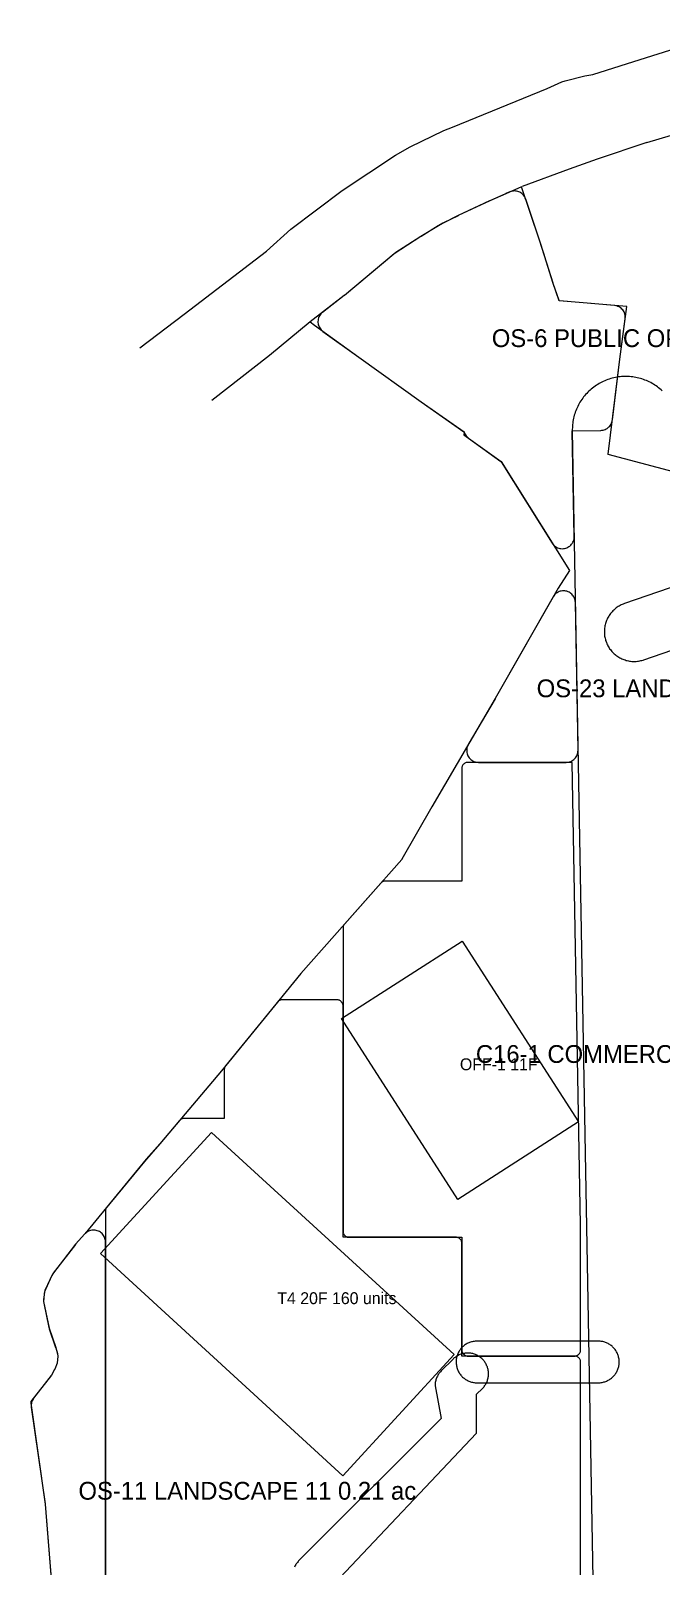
# Model space of a CAD drawing. Extents: x 32 to 940, y -21 to 684.
# Drawn here: x 187.4 to 293.6, y 414.6 to 673.2 of the extents above; entities that cross this region are included whole.
import ezdxf

# ---------------------------------------------------------------- set-up
doc = ezdxf.new("R2010")
doc.units = 0
for name, color, linetype, lineweight in [('BUILDING-APARTMENTS', 1, 'Continuous', 0), ('BUILDING-OFFICE', 6, 'Continuous', 0), ('GREEN-LANDSCAPE', 3, 'Continuous', 0), ('GREEN-RC', 3, 'Continuous', 0), ('ROAD-EXISTING', 2, 'Continuous', 0), ('ROAD-PRIMARY', 1, 'Continuous', 0), ('ROAD-SECONDARY', 1, 'Continuous', 0), ('SITE-BOUNDARY', 7, 'Continuous', 0), ('TEXT-PLOT', 7, 'Continuous', 0), ('TEXT-ZONE', 7, 'Continuous', 0), ('ZONE-APARTMENTS', 1, 'Continuous', 0), ('ZONE-OFFICE', 6, 'Continuous', 0)]:
    doc.layers.add(name, color=color, linetype=linetype, lineweight=lineweight)

msp = doc.modelspace()

# ---------------------------------------------------------------- linework, layer by layer
at = {"layer": 'BUILDING-APARTMENTS'}
msp.add_lwpolyline([(258.69, 450.23), (239.97, 429.83), (199.17, 467.26), (217.88, 487.66)], close=True, dxfattribs=at)
at = {"layer": 'BUILDING-OFFICE'}
msp.add_lwpolyline([(279.62, 489.44), (259.31, 476.39), (239.73, 506.85), (260.04, 519.9)], close=True, dxfattribs=at)
at = {"layer": 'GREEN-LANDSCAPE'}
msp.add_lwpolyline([(260.82, 552.06), (260.82, 551.86), (260.85, 551.66), (260.89, 551.46), (260.96, 551.27), (261.04, 551.09), (261.14, 550.92), (261.25, 550.76), (261.38, 550.61), (261.53, 550.47), (261.69, 550.35), (261.86, 550.24), (262.04, 550.16), (262.23, 550.09), (262.42, 550.04), (262.62, 550.01), (262.82, 550), (277.57, 550), (277.77, 550.01), (277.96, 550.04), (278.15, 550.09), (278.34, 550.16), (278.52, 550.24), (278.69, 550.34), (278.85, 550.46), (278.99, 550.6), (279.13, 550.75), (279.24, 550.91), (279.34, 551.08), (279.42, 551.26), (279.49, 551.45), (279.53, 551.64), (279.56, 551.84), (279.57, 552.04), (279.12, 576.93), (279.11, 577.13), (279.08, 577.32), (279.03, 577.5), (278.96, 577.68), (278.87, 577.86), (278.77, 578.02), (278.66, 578.18), (278.53, 578.32), (278.38, 578.45), (278.23, 578.56), (278.06, 578.66), (277.89, 578.74), (277.71, 578.81), (277.52, 578.86), (277.33, 578.89), (277.14, 578.9), (276.95, 578.89), (276.75, 578.86), (276.57, 578.82), (276.38, 578.76), (276.21, 578.68), (276.04, 578.58), (275.88, 578.47), (275.74, 578.34), (275.6, 578.2), (275.49, 578.05), (275.38, 577.89), (265.6, 560.73), (265.6, 560.73), (265.6, 560.73), (265.6, 560.73), (265.6, 560.72), (261.09, 553.01), (261, 552.83), (260.93, 552.65), (260.87, 552.45), (260.84, 552.26)], close=True, dxfattribs=at)
msp.add_lwpolyline([(200, 374.03), (200, 469.21), (199.99, 469.41), (199.96, 469.6), (199.92, 469.78), (199.85, 469.96), (199.77, 470.14), (199.68, 470.31), (199.56, 470.46), (199.44, 470.61), (199.3, 470.74), (199.14, 470.85), (198.98, 470.96), (198.81, 471.04), (198.63, 471.11), (198.44, 471.16), (198.25, 471.2), (198.06, 471.21), (197.87, 471.21), (197.68, 471.19), (197.49, 471.15), (197.31, 471.09), (197.13, 471.01), (196.96, 470.92), (196.8, 470.81), (196.65, 470.69), (196.52, 470.56), (195.03, 468.92), (194.93, 468.79), (191.2, 463.94), (191.07, 463.75), (190.97, 463.55), (189.89, 461.21), (189.82, 461.01), (189.76, 460.81), (189.7, 460.54), (189.66, 460.28), (189.59, 459.5), (189.58, 459.31), (189.59, 459.11), (189.63, 458.92), (190.48, 454.81), (190.54, 454.58), (191.61, 451.44), (191.62, 451.43), (191.62, 451.42), (191.62, 451.41), (191.62, 451.41), (191.62, 451.4), (191.63, 451.4), (191.63, 451.39), (191.9, 450.41), (191.91, 450.39), (191.91, 450.38), (191.92, 450.37), (191.92, 450.34), (191.98, 450.02), (191.99, 449.99), (191.99, 449.98), (191.99, 449.98), (191.99, 449.96), (191.99, 449.94), (191.86, 448.84), (191.86, 448.83), (191.85, 448.81), (191.84, 448.79), (191.47, 447.79), (191.46, 447.77), (191.45, 447.75), (191.45, 447.75), (191.44, 447.74), (191.43, 447.72), (190.93, 446.79), (190.93, 446.79), (190.92, 446.77), (190.91, 446.76), (190.9, 446.75), (190.88, 446.73), (187.91, 442.91), (187.8, 442.75), (187.7, 442.57), (187.62, 442.39), (187.56, 442.2), (187.52, 442), (187.5, 441.8), (187.49, 441.6), (187.51, 441.4), (189.87, 425.08), (189.87, 425.06), (189.87, 425.06), (189.87, 425.05), (189.87, 425.04), (189.87, 425.04), (189.87, 425.02), (190.94, 411.78)], dxfattribs=at)
at = {"layer": 'GREEN-RC'}
msp.add_lwpolyline([(235.77, 624.28), (235.78, 624.09), (235.8, 623.89), (235.84, 623.7), (235.9, 623.52), (235.98, 623.34), (236.07, 623.17), (236.19, 623), (236.31, 622.85), (236.45, 622.72), (236.61, 622.6), (242.66, 618.25), (242.66, 618.25), (253.15, 610.75), (253.16, 610.74), (260.36, 605.66), (260.39, 605.65), (260.4, 605.64), (260.4, 605.63), (260.4, 605.61), (260.45, 605.48), (260.53, 605.31), (260.62, 605.15), (260.73, 605), (260.85, 604.86), (260.99, 604.73), (261.13, 604.62), (266.59, 600.7), (266.61, 600.68), (266.62, 600.67), (266.62, 600.67), (266.63, 600.66), (266.65, 600.64), (275.23, 586.93), (275.34, 586.76), (275.47, 586.61), (275.62, 586.47), (275.77, 586.35), (275.94, 586.24), (276.12, 586.16), (276.31, 586.09), (276.5, 586.03), (276.7, 586), (276.9, 585.99), (277.1, 586), (277.3, 586.02), (277.49, 586.07), (277.68, 586.14), (277.86, 586.22), (278.03, 586.33), (278.19, 586.44), (278.34, 586.58), (278.47, 586.73), (278.59, 586.89), (278.69, 587.06), (278.78, 587.24), (278.84, 587.43), (278.89, 587.63), (278.91, 587.82), (278.92, 588.02), (278.6, 605.79), (278.6, 605.84), (278.65, 605.84), (283.4, 605.92), (283.59, 605.94), (283.78, 605.97), (283.97, 606.02), (284.14, 606.08), (284.32, 606.16), (284.48, 606.26), (284.63, 606.38), (284.77, 606.5), (284.9, 606.64), (285.02, 606.79), (285.12, 606.96), (285.2, 607.13), (285.27, 607.31), (285.32, 607.49), (285.35, 607.68), (285.35, 607.68), (286.63, 617.89), (286.63, 617.89), (287.52, 624.69), (287.53, 624.9), (287.53, 625.1), (287.5, 625.3), (287.46, 625.49), (287.4, 625.69), (287.31, 625.87), (287.21, 626.04), (287.09, 626.21), (286.96, 626.36), (286.81, 626.49), (286.65, 626.61), (286.48, 626.72), (286.29, 626.8), (286.1, 626.87), (285.91, 626.92), (285.71, 626.95), (276.44, 627.75), (276.41, 627.75), (276.4, 627.75), (276.39, 627.76), (276.38, 627.79), (275.38, 630.64), (275.37, 630.65), (275.37, 630.66), (275.37, 630.66), (275.37, 630.67), (275.37, 630.68), (275.36, 630.68), (275.36, 630.69), (273.95, 635.3), (273.94, 635.35), (273.09, 637.93), (273.08, 637.94), (270.76, 644.87), (270.69, 645.05), (270.6, 645.23), (270.5, 645.39), (270.38, 645.54), (270.24, 645.68), (270.1, 645.81), (269.94, 645.92), (269.77, 646.02), (269.6, 646.1), (269.41, 646.16), (269.22, 646.2), (269.03, 646.23), (268.84, 646.24), (268.65, 646.22), (268.45, 646.19), (268.27, 646.15), (268.08, 646.08), (267.42, 645.8), (267.38, 645.78), (264.72, 644.59), (264.68, 644.58), (259.4, 642.1), (259.37, 642.08), (256.91, 640.87), (256.83, 640.82), (256.11, 640.42), (256.04, 640.38), (253.15, 638.6), (253.1, 638.58), (248.73, 635.75), (248.54, 635.6), (240.23, 628.66), (240.22, 628.65), (240.22, 628.65), (240.21, 628.64), (240.2, 628.64), (240.2, 628.63), (240.2, 628.63), (240.19, 628.63), (236.55, 625.8), (236.4, 625.68), (236.26, 625.53), (236.14, 625.38), (236.04, 625.22), (235.95, 625.04), (235.88, 624.86), (235.82, 624.67), (235.79, 624.48)], close=True, dxfattribs=at)
at = {"layer": 'ROAD-EXISTING'}
for points in [[(288.97, 668.07), (305.33, 673.24)], [(282.08, 665.88), (288.97, 668.07)], [(276.83, 664.63), (277.43, 664.8)], [(277.43, 664.8), (280.73, 665.66)], [(280.73, 665.66), (282.08, 665.88)], [(258.46, 657.01), (274.36, 663.49)], [(274.36, 663.49), (276.83, 664.63)], [(256.99, 656.42), (258.46, 657.01)], [(291.17, 654.39), (302.08, 657.68)], [(251.33, 653.69), (256.99, 656.42)], [(239.85, 646.32), (248.84, 652.28)], [(248.84, 652.28), (251.33, 653.69)], [(291.17, 654.39), (282.81, 651.58)], [(278.05, 649.89), (270.16, 647.01)], [(282.81, 651.58), (278.05, 649.89)], [(231.2, 639.79), (239.85, 646.32)], [(227.11, 636.11), (231.2, 639.79)], [(213.25, 625.47), (227.11, 636.11)], [(205.76, 619.81), (213.25, 625.47)], [(234.48, 624.2), (227.64, 618.51)], [(227.64, 618.51), (217.89, 610.96)]]:
    msp.add_lwpolyline(points, dxfattribs=at)
at = {"layer": 'ROAD-PRIMARY'}
for points in [[(293.75, 612.57), (293.55, 612.75), (293.35, 612.92), (293.14, 613.09), (292.93, 613.25), (292.71, 613.41), (292.49, 613.55), (292.27, 613.7), (292.04, 613.83), (291.8, 613.96), (291.56, 614.08), (291.32, 614.19), (291.08, 614.3), (290.83, 614.4), (290.58, 614.49), (290.33, 614.58), (290.07, 614.65), (289.81, 614.72), (289.55, 614.78), (289.29, 614.84), (289.03, 614.89), (288.77, 614.92), (288.5, 614.96), (288.24, 614.98), (287.97, 614.99), (287.7, 615), (287.44, 615), (287.17, 614.99), (286.9, 614.97), (286.64, 614.95), (286.37, 614.92), (286.11, 614.88), (285.85, 614.83), (285.58, 614.77), (285.33, 614.71), (285.07, 614.64), (284.81, 614.56), (284.56, 614.47), (284.31, 614.38), (284.06, 614.28), (283.82, 614.17), (283.58, 614.05), (283.34, 613.93), (283.11, 613.8), (282.88, 613.66), (282.66, 613.52), (282.44, 613.37), (282.22, 613.22), (282.01, 613.05), (281.8, 612.88), (281.6, 612.71), (281.4, 612.53), (281.21, 612.34), (281.03, 612.15), (280.85, 611.95), (280.68, 611.75), (280.51, 611.54), (280.35, 611.33), (280.19, 611.11), (280.04, 610.89), (279.9, 610.66), (279.77, 610.43), (279.64, 610.2), (279.52, 609.96), (279.4, 609.72), (279.3, 609.48), (279.2, 609.23), (279.11, 608.98), (279.02, 608.72), (278.94, 608.47), (278.88, 608.21), (278.81, 607.95), (278.76, 607.69), (278.71, 607.43), (278.68, 607.16), (278.64, 606.9), (278.62, 606.63), (278.61, 606.37), (278.6, 606.1), (278.6, 605.84), (286.6, 159.84)], [(315.52, 586.43), (287.37, 576.73), (287.19, 576.66), (287.01, 576.59), (286.84, 576.51), (286.67, 576.42), (286.5, 576.33), (286.33, 576.23), (286.17, 576.12), (286.01, 576.01), (285.86, 575.89), (285.71, 575.77), (285.57, 575.64), (285.44, 575.51), (285.3, 575.37), (285.18, 575.22), (285.06, 575.07), (284.94, 574.92), (284.83, 574.76), (284.73, 574.6), (284.63, 574.43), (284.54, 574.26), (284.46, 574.09), (284.38, 573.91), (284.31, 573.73), (284.25, 573.55), (284.19, 573.37), (284.14, 573.18), (284.1, 572.99), (284.06, 572.8), (284.04, 572.61), (284.02, 572.42), (284, 572.23), (284, 572.04), (284, 571.85), (284.01, 571.65), (284.03, 571.46), (284.05, 571.27), (284.08, 571.08), (284.12, 570.89), (284.17, 570.71), (284.22, 570.52), (284.28, 570.34), (284.35, 570.16), (284.43, 569.98), (284.51, 569.81), (284.59, 569.64), (284.69, 569.47), (284.79, 569.3), (284.89, 569.14), (285.01, 568.99), (285.13, 568.84), (285.25, 568.69), (285.38, 568.55), (285.52, 568.41), (285.66, 568.28), (285.8, 568.16), (285.95, 568.04), (286.11, 567.92), (286.27, 567.81), (286.43, 567.71), (286.6, 567.62), (286.77, 567.53), (286.94, 567.44), (287.12, 567.37), (287.3, 567.3), (287.48, 567.24), (287.66, 567.18), (287.85, 567.13), (288.04, 567.09), (288.23, 567.06), (288.42, 567.03), (288.61, 567.01), (288.8, 567), (288.99, 567), (289.19, 567), (289.38, 567.01), (289.57, 567.03), (289.76, 567.06), (289.95, 567.09), (290.14, 567.13), (290.32, 567.18), (290.51, 567.23), (290.63, 567.27), (319.63, 577.27)]]:
    msp.add_lwpolyline(points, dxfattribs=at)
at = {"layer": 'ROAD-SECONDARY'}
msp.add_lwpolyline([(238.5, 411.61), (262.5, 437), (262.5, 443.55), (263.48, 444.52), (263.58, 444.64), (263.69, 444.76), (263.79, 444.88), (263.88, 445.01), (263.96, 445.14), (264.05, 445.27), (264.12, 445.41), (264.19, 445.56), (264.25, 445.7), (264.31, 445.85), (264.35, 446), (264.39, 446.15), (264.43, 446.3), (264.46, 446.46), (264.48, 446.62), (264.49, 446.77), (264.5, 446.93), (264.5, 447.09), (264.49, 447.24), (264.48, 447.4), (264.45, 447.56), (264.43, 447.71), (264.39, 447.87), (264.35, 448.02), (264.3, 448.17), (264.24, 448.31), (264.18, 448.46), (264.11, 448.6), (264.04, 448.74), (263.96, 448.87), (263.87, 449), (263.78, 449.13), (263.68, 449.25), (263.57, 449.37), (263.46, 449.49), (263.35, 449.59), (263.23, 449.7), (263.11, 449.8), (262.98, 449.89), (262.85, 449.97), (262.71, 450.05), (262.57, 450.13), (262.43, 450.19), (262.29, 450.26), (262.14, 450.31), (261.99, 450.36), (261.83, 450.4), (261.68, 450.43), (261.53, 450.46), (261.37, 450.48), (261.21, 450.49), (261.06, 450.5), (260.9, 450.5), (260.74, 450.49), (260.58, 450.48), (260.43, 450.45), (260.27, 450.42), (260.12, 450.39), (259.97, 450.34), (259.82, 450.3), (259.67, 450.24), (259.53, 450.18), (259.39, 450.11), (259.25, 450.03), (259.11, 449.95), (258.98, 449.86), (258.86, 449.77), (258.73, 449.67), (258.62, 449.56), (258.52, 449.48), (256.52, 447.48), (256.42, 447.36), (256.31, 447.24), (256.21, 447.12), (256.12, 446.99), (256.04, 446.86), (255.96, 446.73), (255.88, 446.59), (255.81, 446.44), (255.75, 446.3), (255.69, 446.15), (255.65, 446), (255.6, 445.85), (255.57, 445.7), (255.54, 445.54), (255.52, 445.38), (255.51, 445.23), (255.5, 445.07), (255.5, 445), (256.52, 439.48), (232.53, 415.48), (232.42, 415.36), (232.31, 415.24), (232.22, 415.12), (232.12, 414.99), (232.03, 414.86), (231.96, 414.73), (231.88, 414.59), (231.81, 414.44)], dxfattribs=at)
msp.add_lwpolyline([(283.16, 445.5), (283.31, 445.51), (283.47, 445.53), (283.63, 445.56), (283.78, 445.59), (283.93, 445.63), (284.08, 445.67), (284.23, 445.72), (284.38, 445.78), (284.52, 445.85), (284.66, 445.92), (284.8, 446), (284.93, 446.08), (285.06, 446.17), (285.19, 446.27), (285.31, 446.37), (285.42, 446.48), (285.54, 446.59), (285.64, 446.7), (285.74, 446.82), (285.84, 446.95), (285.93, 447.08), (286.01, 447.21), (286.09, 447.35), (286.16, 447.49), (286.22, 447.63), (286.28, 447.78), (286.33, 447.93), (286.38, 448.08), (286.42, 448.23), (286.45, 448.39), (286.47, 448.54), (286.49, 448.7), (286.5, 448.86), (286.5, 449.01), (286.5, 449.17), (286.48, 449.33), (286.47, 449.49), (286.44, 449.64), (286.41, 449.8), (286.37, 449.95), (286.32, 450.1), (286.27, 450.25), (286.21, 450.39), (286.14, 450.54), (286.07, 450.68), (285.99, 450.81), (285.91, 450.95), (285.82, 451.07), (285.72, 451.2), (285.62, 451.32), (285.51, 451.44), (285.4, 451.55), (285.29, 451.65), (285.16, 451.75), (285.04, 451.85), (284.91, 451.94), (284.77, 452.02), (284.64, 452.09), (284.5, 452.17), (284.35, 452.23), (284.2, 452.29), (284.06, 452.34), (283.9, 452.38), (283.75, 452.42), (283.6, 452.45), (283.44, 452.47), (283.28, 452.49), (283.13, 452.5), (283, 452.5), (262.54, 452.5), (262.39, 452.5), (262.23, 452.49), (262.07, 452.47), (261.92, 452.44), (261.76, 452.41), (261.61, 452.37), (261.46, 452.33), (261.31, 452.28), (261.17, 452.22), (261.02, 452.15), (260.88, 452.08), (260.74, 452), (260.61, 451.92), (260.48, 451.83), (260.36, 451.73), (260.24, 451.63), (260.12, 451.52), (260.01, 451.41), (259.9, 451.3), (259.8, 451.18), (259.71, 451.05), (259.62, 450.92), (259.53, 450.79), (259.46, 450.65), (259.39, 450.51), (259.32, 450.37), (259.26, 450.22), (259.21, 450.07), (259.17, 449.92), (259.13, 449.77), (259.1, 449.61), (259.07, 449.46), (259.06, 449.3), (259.05, 449.14), (259.04, 448.99), (259.05, 448.83), (259.06, 448.67), (259.08, 448.51), (259.1, 448.36), (259.14, 448.2), (259.18, 448.05), (259.22, 447.9), (259.27, 447.75), (259.33, 447.61), (259.4, 447.46), (259.47, 447.32), (259.55, 447.19), (259.63, 447.05), (259.73, 446.93), (259.82, 446.8), (259.92, 446.68), (260.03, 446.56), (260.14, 446.45), (260.26, 446.35), (260.38, 446.25), (260.51, 446.15), (260.64, 446.06), (260.77, 445.98), (260.91, 445.91), (261.05, 445.83), (261.19, 445.77), (261.34, 445.71), (261.49, 445.66), (261.64, 445.62), (261.79, 445.58), (261.95, 445.55), (262.1, 445.53), (262.26, 445.51), (262.42, 445.5), (262.54, 445.5), (283, 445.5)], close=True, dxfattribs=at)
at = {"layer": 'SITE-BOUNDARY'}
msp.add_lwpolyline([(325.05, 591.13), (284.64, 601.88), (284.63, 601.89), (284.63, 601.9), (286.63, 617.89), (287.79, 626.77), (276.41, 627.75), (276.4, 627.75), (276.39, 627.76), (275.37, 630.65), (275.37, 630.67), (275.36, 630.68), (273.95, 635.32), (273.08, 637.93), (270.07, 646.92), (267.4, 645.79), (264.7, 644.59), (259.39, 642.09), (256.87, 640.84), (256.08, 640.4), (253.12, 638.59), (248.63, 635.68), (240.22, 628.65), (240.21, 628.64), (240.2, 628.63), (234.48, 624.2), (235.17, 623.62), (242.66, 618.25), (242.66, 618.25), (253.15, 610.74), (260.39, 605.65), (260.4, 605.64), (260.4, 605.62), (260.36, 605.18), (266.61, 600.68), (266.62, 600.67), (266.62, 600.67), (266.63, 600.66), (278.11, 582.32), (278.12, 582.31), (278.11, 582.3), (276.21, 579.33), (265.6, 560.73), (265.6, 560.73), (254.95, 542.49), (249.89, 533.67), (249.89, 533.67), (249.89, 533.66), (249.88, 533.65), (232.91, 514.45), (219.52, 498.02), (219.52, 498.02), (209.14, 485.72), (209.14, 485.72), (206.88, 483.13), (196.57, 470.61), (196.56, 470.6), (196.55, 470.59), (194.98, 468.86), (191.06, 463.76), (189.81, 461.02), (189.67, 460.41), (189.56, 459.21), (190.51, 454.69), (191.62, 451.43), (191.62, 451.41), (191.63, 451.4), (191.91, 450.39), (191.91, 450.38), (191.92, 450.37), (191.99, 449.99), (191.99, 449.98), (191.99, 449.98), (191.99, 449.96), (191.86, 448.84), (191.86, 448.83), (191.85, 448.81), (191.46, 447.77), (191.45, 447.75), (191.45, 447.75), (191.44, 447.74), (190.92, 446.77), (190.91, 446.76), (190.9, 446.75), (187.46, 442.34), (187.41, 442.08), (189.87, 425.06), (189.87, 425.05), (189.87, 425.04), (190.94, 411.76)], dxfattribs=at)
at = {"layer": 'ZONE-APARTMENTS'}
msp.add_lwpolyline([(280, 411), (280, 449), (280, 449.1), (279.98, 449.2), (279.96, 449.29), (279.92, 449.38), (279.88, 449.47), (279.83, 449.56), (279.77, 449.63), (279.71, 449.71), (279.63, 449.77), (279.56, 449.83), (279.47, 449.88), (279.38, 449.92), (279.29, 449.96), (279.2, 449.98), (279.1, 450), (279, 450), (260.02, 450), (260, 450), (260, 450.02), (260, 469), (260, 469.1), (259.98, 469.2), (259.96, 469.29), (259.92, 469.38), (259.88, 469.47), (259.83, 469.56), (259.77, 469.63), (259.71, 469.71), (259.63, 469.77), (259.56, 469.83), (259.47, 469.88), (259.38, 469.92), (259.29, 469.96), (259.2, 469.98), (259.1, 470), (259, 470), (240.02, 470), (240, 470), (240, 470.02), (240, 509), (240, 509.1), (239.98, 509.2), (239.96, 509.29), (239.92, 509.38), (239.88, 509.47), (239.83, 509.56), (239.77, 509.63), (239.71, 509.71), (239.63, 509.77), (239.56, 509.83), (239.47, 509.88), (239.38, 509.92), (239.29, 509.96), (239.2, 509.98), (239.1, 510), (239, 510), (229.76, 510), (229.66, 510), (229.56, 509.98), (229.46, 509.96), (229.37, 509.92), (229.28, 509.88), (229.2, 509.83), (229.12, 509.77), (229.05, 509.7), (228.98, 509.63), (220.22, 498.88), (220.17, 498.8), (220.12, 498.72), (220.08, 498.63), (220.04, 498.54), (220.02, 498.44), (220, 498.35), (220, 498.25), (220, 490.02), (220, 490), (219.98, 490), (213.21, 490), (213.12, 490), (213.02, 489.98), (212.93, 489.96), (212.84, 489.93), (212.75, 489.89), (212.67, 489.84), (212.59, 489.78), (212.51, 489.72), (212.45, 489.65), (209.14, 485.72), (209.14, 485.72), (209.14, 485.72), (209.14, 485.72), (209.13, 485.72), (207.62, 483.98), (206.89, 483.15), (206.88, 483.12), (200.76, 475.7), (200.23, 475.06), (200.17, 474.98), (200.12, 474.89), (200.08, 474.8), (200.04, 474.71), (200.02, 474.62), (200, 474.52), (200, 474.42), (200, 362.17)], dxfattribs=at)
at = {"layer": 'ZONE-OFFICE'}
msp.add_lwpolyline([(240, 471), (240, 470.9), (240.02, 470.8), (240.04, 470.71), (240.08, 470.62), (240.12, 470.53), (240.17, 470.44), (240.23, 470.37), (240.29, 470.29), (240.37, 470.23), (240.44, 470.17), (240.53, 470.12), (240.62, 470.08), (240.71, 470.04), (240.8, 470.02), (240.9, 470), (241, 470), (259.98, 470), (260, 470), (260, 469.98), (260, 451), (260, 450.9), (260.02, 450.8), (260.04, 450.71), (260.08, 450.62), (260.12, 450.53), (260.17, 450.44), (260.23, 450.37), (260.29, 450.29), (260.37, 450.23), (260.44, 450.17), (260.53, 450.12), (260.62, 450.08), (260.71, 450.04), (260.8, 450.02), (260.9, 450), (261, 450), (279, 450), (279.1, 450), (279.2, 450.02), (279.29, 450.04), (279.38, 450.08), (279.47, 450.12), (279.56, 450.17), (279.63, 450.23), (279.71, 450.29), (279.77, 450.37), (279.83, 450.44), (279.88, 450.53), (279.92, 450.62), (279.96, 450.71), (279.98, 450.8), (280, 450.9), (280, 451), (280, 472.11), (278.6, 550), (261, 550), (260.9, 550), (260.8, 549.98), (260.71, 549.96), (260.62, 549.92), (260.53, 549.88), (260.44, 549.83), (260.37, 549.77), (260.29, 549.71), (260.23, 549.63), (260.17, 549.56), (260.12, 549.47), (260.08, 549.38), (260.04, 549.29), (260.02, 549.2), (260, 549.1), (260, 549), (260, 530.02), (260, 530), (259.98, 530), (247.1, 530), (247.01, 530), (246.91, 529.98), (246.82, 529.96), (246.73, 529.93), (246.65, 529.89), (246.56, 529.84), (246.49, 529.79), (246.42, 529.73), (246.35, 529.66), (240.25, 522.76), (240.19, 522.68), (240.13, 522.59), (240.08, 522.5), (240.05, 522.4), (240.02, 522.3), (240.01, 522.2), (240, 522.1)], close=True, dxfattribs=at)

# ---------------------------------------------------------------- texts
at = {"layer": 'TEXT-PLOT'}
for s, p in [('OFF-1 11F', (259.68, 498.14)), ('T4 20F 160 units', (228.93, 458.74))]:
    msp.add_text(s, height=2, dxfattribs=at).set_placement(p)
at = {"layer": 'TEXT-ZONE'}
for s, p in [('OS-6 PUBLIC OPEN SPACE 6 0.37 ac', (265.05, 619.95)), ('OS-23 LANDSCAPE 23 0.08 ac', (272.6, 560.97)), ('C16-1 COMMERCIAL OFFICE · PHASE 1 0.77 ac', (262.37, 499.37)), ('OS-11 LANDSCAPE 11 0.21 ac', (195.45, 425.8))]:
    msp.add_text(s, height=3, dxfattribs=at).set_placement(p)

doc.saveas('drawing.dxf')
